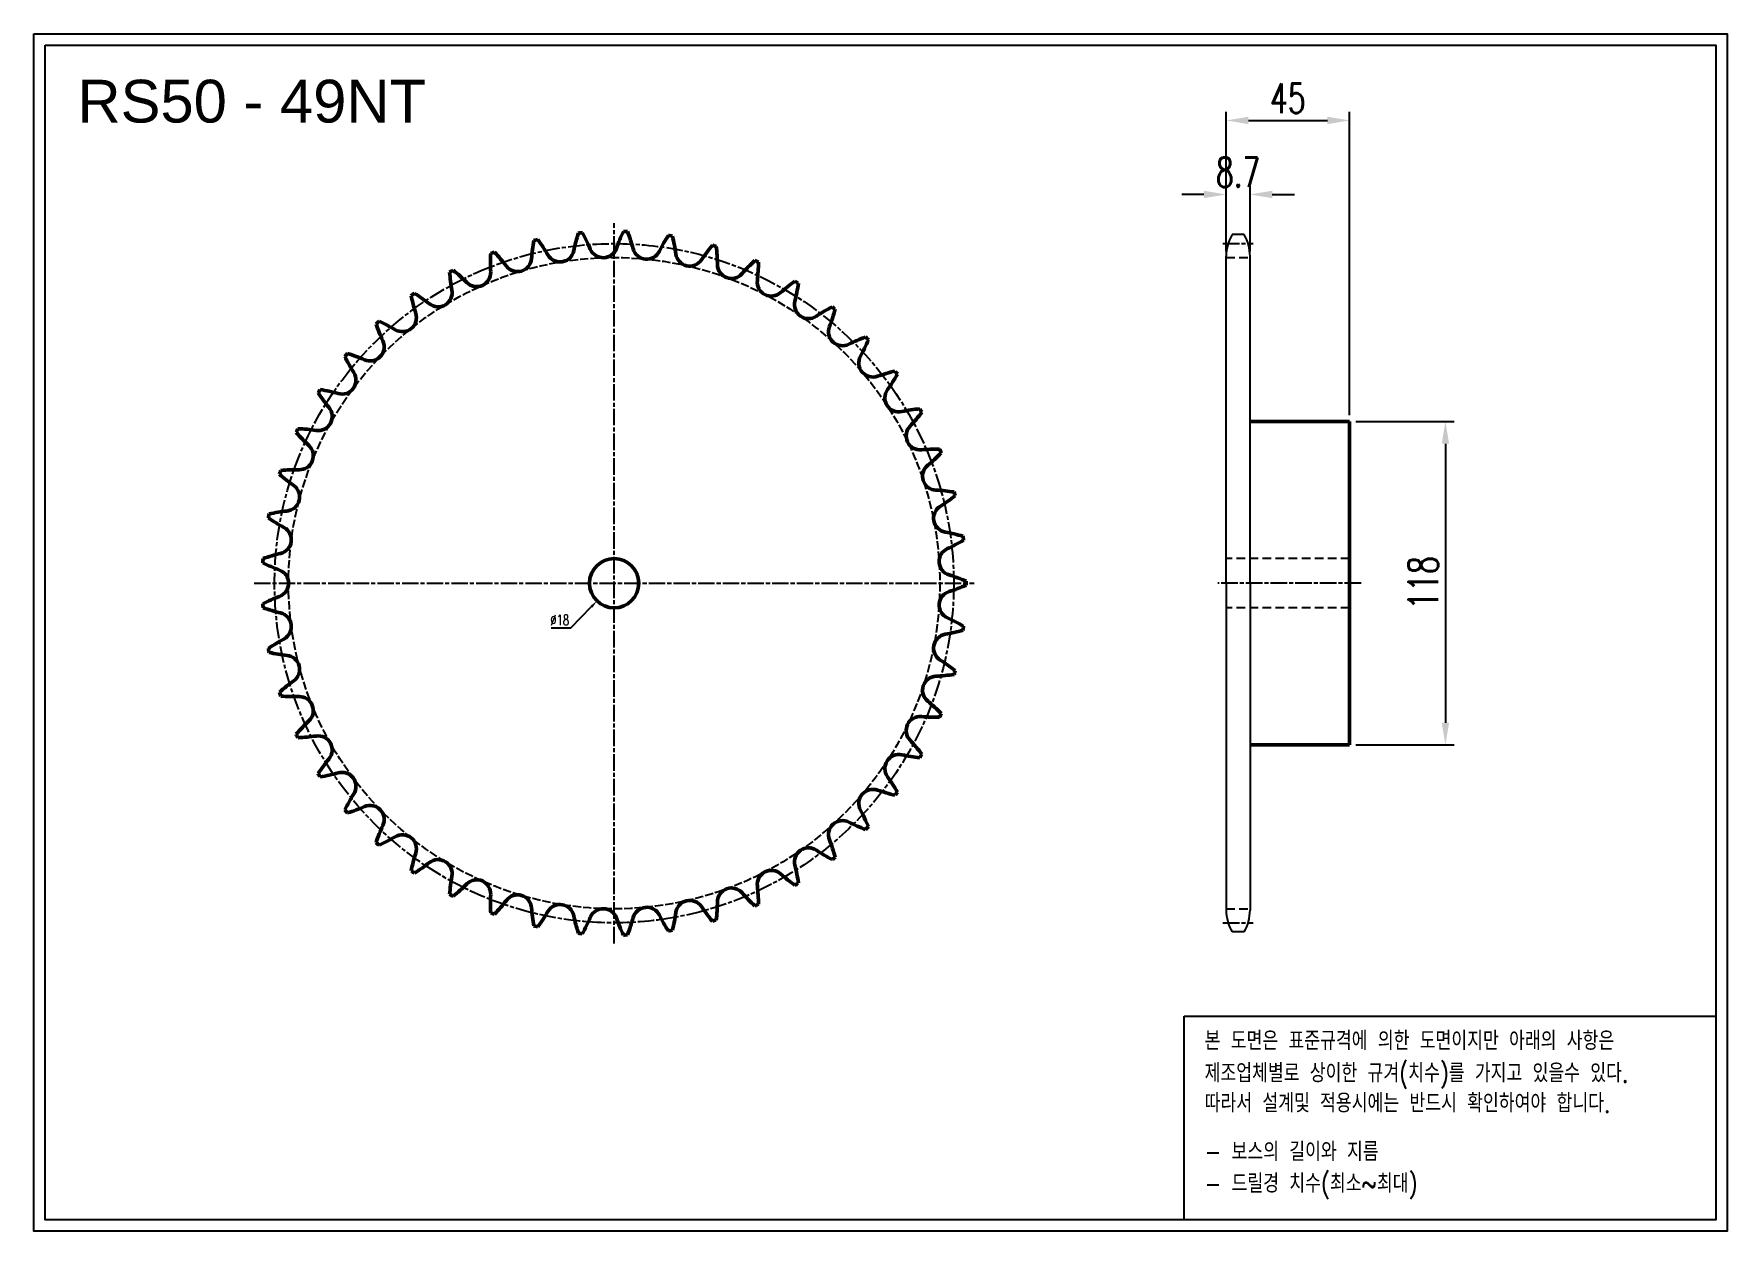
# Model space of a CAD drawing. Header units: millimetres. Extents: x 7695 to 8313, y 1643 to 2080.
import ezdxf

# ---------------------------------------------------------------- set-up
doc = ezdxf.new("R2010")
doc.units = ezdxf.units.MM
for name, pattern in [('AM_ISO02W050', [7.5, 6, -1.5]), ('AM_ISO02W050x2', [3.75, 3, -0.75]), ('AM_ISO08W050', [18, 12, -1.5, 3, -1.5]), ('AM_ISO08W050x2', [9, 6, -0.75, 1.5, -0.75]), ('HIDDEN', [9.525, 6.35, -3.175])]:
    doc.linetypes.add(name, pattern=pattern)
for name, color, linetype, lineweight in [('22', 30, 'AM_ISO08W050', 25), ('AM_0N', 7, 'Continuous', 50), ('AM_3N', 6, 'AM_ISO02W050', 25), ('VIS', 7, 'Continuous', 50)]:
    doc.layers.add(name, color=color, linetype=linetype, lineweight=lineweight)
doc.layers.add('HL', color=2, linetype='HIDDEN')
doc.layers.add('S-DIM', color=7, linetype='Continuous')
doc.styles.add('HAN', font='ROMANS.shx', dxfattribs={"width": 0.7, "bigfont": 'whgtxt.shx'})
doc.styles.add('HSG', font='SIMPLEX.shx', dxfattribs={"width": 0.7, "bigfont": 'HSG.shx'})
doc.styles.get("Standard").update_dxf_attribs({"font": 'arial.ttf'})
doc.dimstyles.new('APP23', dxfattribs={"dimscale": 4.5, "dimtxt": 2.4, "dimasz": 1.8, "dimexe": 0.7, "dimexo": 0.5, "dimgap": 0.6, "dimtad": 1, "dimtoh": 1, "dimdec": 1, "dimrnd": 0.01, "dimzin": 9, "dimdsep": 46, "dimtxsty": 'HSG', "dimcen": 0, "dimclrd": 1, "dimclre": 1, "dimclrt": 256, "dimazin": 2, "dimtp": 1, "dimtm": 1, "dimtfac": 0.5, "dimtdec": 1, "dimtix": 1, "dimtofl": 0, "dimtmove": 0, "dimatfit": 3, "dimfxl": 0, "dimtvp": 1, "dimtolj": 2, "dimlwd": -1, "dimlwe": -1, "dimarcsym": 0})
doc.dimstyles.new('APP4', dxfattribs={"dimscale": 1.6, "dimtxt": 2.4, "dimasz": 1.8, "dimexe": 0.7, "dimexo": 0.5, "dimgap": 0.6, "dimtad": 1, "dimtoh": 1, "dimdec": 1, "dimrnd": 0.01, "dimzin": 9, "dimdsep": 46, "dimtxsty": 'HSG', "dimcen": 0, "dimclrd": 1, "dimclre": 1, "dimclrt": 256, "dimazin": 2, "dimtp": 1, "dimtm": 1, "dimtfac": 0.5, "dimtdec": 1, "dimtofl": 0, "dimtmove": 0, "dimatfit": 3, "dimfxl": 0, "dimtvp": 1, "dimtolj": 2, "dimlwd": -1, "dimlwe": -1, "dimarcsym": 0})

# ---------------------------------------------------------------- blocks, each defined once
blk = doc.blocks.new('*D1')
at = {"layer": 'Defpoints', "color": 0, "transparency": 16777216}
for p in [(7912.78, 1886.23), (7900.26, 1873.29)]:
    blk.add_point(p, dxfattribs=at)
at = {"layer": 'S-DIM', "color": 1, "transparency": 16777216}
for p, q in [((7890.77, 1863.48), (7898.26, 1871.22)), ((7883.54, 1863.48), (7890.77, 1863.48))]:
    blk.add_line(p, q, dxfattribs=at)
blk.add_solid([(7897.92, 1871.56), (7898.61, 1870.89), (7900.26, 1873.29)], dxfattribs=at)
at = {"layer": 'S-DIM', "transparency": 16777216, "insert": (7886.67, 1866.36), "char_height": 3.84, "attachment_point": 5, "style": 'HSG'}
blk.add_mtext('\\A2;∅18', dxfattribs=at)
blk = doc.blocks.new('*D2')
at = {"layer": 'Defpoints', "color": 0, "transparency": 16777216}
for p in [(8138.51, 2021.59), (8129.81, 1998.56), (8138.51, 1998.56)]:
    blk.add_point(p, dxfattribs=at)
at = {"layer": 'S-DIM', "color": 1, "transparency": 16777216}
for p, q in [((8121.71, 2021.59), (8113.61, 2021.59)), ((8129.81, 2000.81), (8129.81, 2024.74)), ((8138.51, 2000.81), (8138.51, 2024.74)), ((8146.61, 2021.59), (8154.71, 2021.59))]:
    blk.add_line(p, q, dxfattribs=at)
for points in [[(8121.71, 2022.94), (8121.71, 2020.24), (8129.81, 2021.59)], [(8146.61, 2022.94), (8146.61, 2020.24), (8138.51, 2021.59)]]:
    blk.add_solid(points, dxfattribs=at)
at = {"layer": 'S-DIM', "transparency": 16777216, "insert": (8134.16, 2029.69), "char_height": 10.8, "attachment_point": 5, "style": 'HSG'}
blk.add_mtext('\\A2;8.7', dxfattribs=at)
blk = doc.blocks.new('*D3')
at = {"layer": 'Defpoints', "color": 0, "transparency": 16777216}
for p in [(8174.81, 2048.59), (8129.81, 1998.56), (8174.81, 1938.76)]:
    blk.add_point(p, dxfattribs=at)
at = {"layer": 'S-DIM', "color": 1, "transparency": 16777216}
for p, q in [((8129.81, 2000.81), (8129.81, 2051.74)), ((8174.81, 1941.01), (8174.81, 2051.74)), ((8137.91, 2048.59), (8166.71, 2048.59))]:
    blk.add_line(p, q, dxfattribs=at)
for points in [[(8137.91, 2049.94), (8137.91, 2047.24), (8129.81, 2048.59)], [(8166.71, 2049.94), (8166.71, 2047.24), (8174.81, 2048.59)]]:
    blk.add_solid(points, dxfattribs=at)
at = {"layer": 'S-DIM', "transparency": 16777216, "insert": (8152.31, 2056.69), "char_height": 10.8, "attachment_point": 5, "style": 'HSG'}
blk.add_mtext('\\A2;45', dxfattribs=at)
blk = doc.blocks.new('*D4')
at = {"layer": 'Defpoints', "color": 0, "transparency": 16777216}
for p in [(8174.81, 1938.76), (8174.81, 1820.76), (8209.79, 1820.76)]:
    blk.add_point(p, dxfattribs=at)
at = {"layer": 'S-DIM', "color": 1, "transparency": 16777216}
for p, q in [((8177.06, 1938.76), (8212.94, 1938.76)), ((8209.79, 1930.66), (8209.79, 1828.86)), ((8177.06, 1820.76), (8212.94, 1820.76))]:
    blk.add_line(p, q, dxfattribs=at)
for points in [[(8208.44, 1930.66), (8211.14, 1930.66), (8209.79, 1938.76)], [(8208.44, 1828.86), (8211.14, 1828.86), (8209.79, 1820.76)]]:
    blk.add_solid(points, dxfattribs=at)
at = {"layer": 'S-DIM', "transparency": 16777216, "insert": (8201.69, 1879.92), "char_height": 10.8, "attachment_point": 5, "rotation": 90, "style": 'HSG'}
blk.add_mtext('\\A2;118', dxfattribs=at)

msp = doc.modelspace()

# ---------------------------------------------------------------- linework, layer by layer
for p, q in [((8136.38, 2006.96), (8131.93, 2006.96)), ((8129.81, 1879.76), (8129.81, 1999.02)), ((8138.51, 1879.76), (8138.51, 1999.02)), ((8129.81, 1879.76), (8129.81, 1760.5)), ((8138.51, 1879.76), (8138.51, 1760.5)), ((8136.38, 1752.56), (8131.93, 1752.56))]:
    msp.add_line(p, q)
for points in [[(7694.81, 2080.18), (8312.57, 2080.18), (8312.57, 1643.38), (7694.81, 1643.38)], [(7698.97, 2076.02), (8308.41, 2076.02), (8308.41, 1647.54), (7698.97, 1647.54)]]:
    msp.add_lwpolyline(points, close=True)
at = {"color": 6}
msp.add_lwpolyline([(8114.44, 1721.85), (8308.41, 1721.85), (8308.41, 1647.54), (8114.44, 1647.54)], close=True, dxfattribs=at)
for centre, start, end in [((8145.68, 1999.02), 150, 180), ((8122.63, 1999.02), 0, 30), ((8145.68, 1760.5), 180, 210), ((8122.63, 1760.5), 330, 0)]:
    msp.add_arc(centre, 15.87, start, end)
at = {"layer": '22', "linetype": 'AM_ISO08W050x2'}
for p, q in [((7906.52, 1748.36), (7906.52, 2011.16)), ((8128.63, 2003.65), (8139.69, 2003.65)), ((7775.13, 1879.76), (8037.92, 1879.76)), ((8179.02, 1879.76), (8126.78, 1879.76)), ((8128.63, 1755.87), (8139.69, 1755.87))]:
    msp.add_line(p, q, dxfattribs=at)
msp.add_circle((7906.52, 1879.76), 123.89, dxfattribs=at)
at = {"layer": 'AM_0N'}
for centre, radius, start, end in [((7966.16, 1981.63), 62.18, 154.79353, 160.91837), ((7906.52, 1879.76), 128.4, 87.83533, 88.4912), ((7853.53, 1985.24), 62.18, 15.40816, 21.533), ((7938.37, 1993.43), 62.18, 169.48741, 175.61224), ((7906.52, 1879.76), 128.4, 102.52921, 103.18508), ((7828.51, 1968.35), 62.18, 30.10204, 36.22688), ((7952.65, 1988.42), 62.18, 162.14047, 168.26531), ((7906.52, 1879.76), 128.4, 95.18227, 95.83814), ((7840.48, 1977.6), 62.18, 22.7551, 28.87994), ((7902.55, 2003.64), 5.13, 202.7551, 340.91837), ((7918.43, 2003.13), 5.13, 195.40816, 333.57143), ((7978.7, 1973.17), 62.18, 147.44659, 153.57143), ((7906.52, 1879.76), 128.4, 80.48839, 81.14426), ((7867.46, 1991.15), 62.18, 8.06122, 14.18606), ((7990.05, 1963.17), 62.18, 140.09965, 146.22449), ((7906.52, 1879.76), 128.4, 73.14145, 73.79732), ((7882.02, 1995.23), 62.18, 0.71429, 6.83912), ((7923.58, 1996.57), 62.18, 176.83435, 182.95918), ((7906.52, 1879.76), 128.4, 109.87615, 110.53202), ((7817.82, 1957.65), 62.18, 37.44898, 43.57382), ((7871.26, 1998.58), 5.13, 217.44898, 355.61224), ((7886.74, 2002.11), 5.13, 210.10204, 348.26531), ((7934.1, 2000.59), 5.13, 188.06122, 326.22449), ((7949.33, 1996.07), 5.13, 180.71429, 318.87755), ((8000.03, 1951.8), 62.18, 132.75271, 138.87755), ((7906.52, 1879.76), 128.4, 65.79452, 66.45038), ((7896.99, 1997.42), 62.18, 353.36735, 359.49218), ((7906.52, 1879.76), 128.4, 117.22309, 117.87895), ((7908.5, 1997.79), 62.18, 184.18129, 190.30612), ((7808.59, 1945.67), 62.18, 44.79592, 50.92075), ((7856.36, 1993.09), 5.13, 224.79592, 2.95918), ((7963.85, 1989.64), 5.13, 173.36735, 311.53061), ((8008.48, 1939.26), 62.18, 125.40578, 131.53061), ((7906.52, 1879.76), 128.4, 58.44758, 59.10344), ((7906.52, 1879.76), 128.4, 124.57003, 125.22589), ((7893.39, 1997.07), 62.18, 191.52823, 197.65306), ((7800.97, 1932.6), 62.18, 52.14286, 58.26769), ((7842.28, 1985.75), 5.13, 232.14286, 10.30612), ((7912.12, 1997.67), 62.18, 346.02041, 352.14524), ((7829.25, 1976.66), 5.13, 239.4898, 17.65306), ((7977.43, 1981.41), 5.13, 166.02041, 304.18367), ((8015.25, 1925.73), 62.18, 118.05884, 124.18367), ((7927.15, 1995.99), 62.18, 338.67347, 344.79831), ((7906.52, 1879.76), 128.4, 51.10064, 51.75651), ((7906.52, 1879.76), 128.4, 131.91696, 132.57283), ((7878.5, 1994.43), 62.18, 198.87516, 205), ((7795.08, 1918.67), 62.18, 59.4898, 65.61463), ((7989.85, 1971.51), 5.13, 158.67347, 296.83673), ((7817.49, 1965.98), 5.13, 246.83673, 25), ((8020.24, 1911.45), 62.18, 110.7119, 116.83673), ((7941.84, 1992.4), 62.18, 331.32653, 337.45137), ((7906.52, 1879.76), 128.4, 43.7537, 44.40957), ((7906.52, 1879.76), 128.4, 139.2639, 139.91977), ((7864.06, 1989.9), 62.18, 206.2221, 212.34694), ((7791.02, 1904.1), 62.18, 66.83673, 72.96157), ((8000.9, 1960.1), 5.13, 151.32653, 289.4898), ((7807.2, 1953.89), 5.13, 254.18367, 32.34694), ((8023.35, 1896.65), 62.18, 103.36496, 109.4898), ((7955.95, 1986.96), 62.18, 323.97959, 330.10443), ((7906.52, 1879.76), 128.4, 36.40676, 37.06263), ((7906.52, 1879.76), 128.4, 146.61084, 147.26671), ((7850.33, 1983.57), 62.18, 213.56904, 219.69388), ((7788.85, 1889.13), 62.18, 74.18367, 80.30851), ((8010.4, 1947.37), 5.13, 143.97959, 282.14286), ((7798.53, 1940.58), 5.13, 261.53061, 39.69388), ((8024.55, 1881.57), 62.18, 96.01802, 102.14286), ((7969.26, 1979.76), 62.18, 316.63265, 322.75749), ((7906.52, 1879.76), 128.4, 29.05982, 29.71569), ((7906.52, 1879.76), 128.4, 153.95778, 154.61365), ((7837.51, 1975.53), 62.18, 220.91598, 227.04082), ((7788.62, 1874), 62.18, 81.53061, 87.65545), ((8018.19, 1933.54), 5.13, 136.63265, 274.79592), ((7791.64, 1926.27), 5.13, 268.87755, 47.04082), ((8023.82, 1866.46), 62.18, 88.67108, 94.79592), ((7906.52, 1879.76), 128.4, 21.71288, 22.36875), ((8024.15, 1918.81), 5.13, 129.28571, 267.44898), ((7981.53, 1970.91), 62.18, 309.28571, 315.41055), ((7906.52, 1879.76), 128.4, 161.30472, 161.96059), ((7825.83, 1965.92), 62.18, 228.26292, 234.38776), ((7790.33, 1858.97), 62.18, 88.87755, 95.00239), ((7786.64, 1911.2), 5.13, 276.22449, 54.38776), ((8021.15, 1851.57), 62.18, 81.32414, 87.44898), ((7992.57, 1960.57), 62.18, 301.93878, 308.06361), ((7906.52, 1879.76), 128.4, 14.36594, 15.02181), ((7906.52, 1879.76), 128.4, 168.65166, 169.30753), ((7815.48, 1954.89), 62.18, 235.60986, 241.73469), ((7793.94, 1844.28), 62.18, 96.22449, 102.34933), ((8028.18, 1903.45), 5.13, 121.93878, 260.10204), ((7783.6, 1895.61), 5.13, 283.57143, 61.73469), ((8016.61, 1837.14), 62.18, 73.9772, 80.10204), ((7906.52, 1879.76), 128.4, 7.01901, 7.67487), ((7799.4, 1830.18), 62.18, 103.57143, 109.69626), ((8030.21, 1887.7), 5.13, 114.59184, 252.7551), ((8002.2, 1948.91), 62.18, 294.59184, 300.71667), ((7906.52, 1879.76), 128.4, 175.9986, 176.65446), ((7806.62, 1942.63), 62.18, 242.9568, 249.08163), ((7782.59, 1879.76), 5.13, 290.91837, 69.08163), ((8010.25, 1823.42), 62.18, 66.63027, 72.7551), ((8010.25, 1936.1), 62.18, 287.2449, 293.36973), ((7906.52, 1879.76), 128.4, 359.67207, 0.32793), ((7806.62, 1816.89), 62.18, 110.91837, 117.0432), ((7906.52, 1879.76), 128.4, 183.34554, 184.0014), ((8030.21, 1871.82), 5.13, 107.2449, 245.40816), ((7799.4, 1929.34), 62.18, 250.30374, 256.42857), ((7783.6, 1863.91), 5.13, 298.26531, 76.42857), ((8002.2, 1810.62), 62.18, 59.28333, 65.40816), ((8028.18, 1856.07), 5.13, 99.89796, 238.06122), ((8016.61, 1922.38), 62.18, 279.89796, 286.0228), ((7906.52, 1879.76), 128.4, 352.32513, 352.98099), ((7815.48, 1804.63), 62.18, 118.26531, 124.39014), ((7906.52, 1879.76), 128.4, 190.69247, 191.34834), ((7793.94, 1915.24), 62.18, 257.65067, 263.77551), ((7786.64, 1848.32), 5.13, 305.61224, 83.77551), ((7992.57, 1798.95), 62.18, 51.93639, 58.06122), ((7906.52, 1879.76), 128.4, 344.97819, 345.63406), ((7825.83, 1793.6), 62.18, 125.61224, 131.73708), ((8024.15, 1840.71), 5.13, 92.55102, 230.71429), ((8021.15, 1907.95), 62.18, 272.55102, 278.67586), ((7906.52, 1879.76), 128.4, 198.03941, 198.69528), ((7790.33, 1900.55), 62.18, 264.99761, 271.12245), ((7791.64, 1833.25), 5.13, 312.95918, 91.12245), ((7981.53, 1788.61), 62.18, 44.58945, 50.71429), ((7837.51, 1783.99), 62.18, 132.95918, 139.08402), ((8018.19, 1825.99), 5.13, 85.20408, 223.36735), ((8023.82, 1893.06), 62.18, 265.20408, 271.32892), ((7906.52, 1879.76), 128.4, 337.63125, 338.28712), ((7906.52, 1879.76), 128.4, 205.38635, 206.04222), ((7788.62, 1885.52), 62.18, 272.34455, 278.46939), ((7798.53, 1818.94), 5.13, 320.30612, 98.46939), ((7969.26, 1779.77), 62.18, 37.24251, 43.36735), ((8010.4, 1812.15), 5.13, 77.85714, 216.02041), ((8024.55, 1877.95), 62.18, 257.85714, 263.98198), ((7906.52, 1879.76), 128.4, 330.28431, 330.94018), ((7850.33, 1775.95), 62.18, 140.30612, 146.43096), ((7906.52, 1879.76), 128.4, 212.73329, 213.38916), ((7788.85, 1870.39), 62.18, 279.69149, 285.81633), ((7807.2, 1805.63), 5.13, 327.65306, 105.81633), ((8000.9, 1799.42), 5.13, 70.5102, 208.67347), ((8023.35, 1862.87), 62.18, 250.5102, 256.63504), ((7955.95, 1772.56), 62.18, 29.89557, 36.02041), ((7864.06, 1769.62), 62.18, 147.65306, 153.7779), ((7791.02, 1855.42), 62.18, 287.03843, 293.16327), ((7817.49, 1793.54), 5.13, 335, 113.16327), ((7906.52, 1879.76), 128.4, 322.93737, 323.59324), ((7906.52, 1879.76), 128.4, 220.08023, 220.7361), ((7989.85, 1788.01), 5.13, 63.16327, 201.32653), ((8020.24, 1848.07), 62.18, 243.16327, 249.2881), ((7941.84, 1767.12), 62.18, 22.54863, 28.67347), ((7878.5, 1765.09), 62.18, 155, 161.12484), ((7795.08, 1840.85), 62.18, 294.38537, 300.5102), ((7829.25, 1782.86), 5.13, 342.34694, 120.5102), ((7927.15, 1763.53), 62.18, 15.20169, 21.32653), ((7906.52, 1879.76), 128.4, 315.59043, 316.2463), ((7906.52, 1879.76), 128.4, 227.42717, 228.08304), ((7893.39, 1762.45), 62.18, 162.34694, 168.47177), ((7977.43, 1778.11), 5.13, 55.81633, 193.97959), ((8015.25, 1833.79), 62.18, 235.81633, 241.94116), ((7906.52, 1879.76), 128.4, 308.24349, 308.89936), ((7906.52, 1879.76), 128.4, 234.77411, 235.42997), ((7800.97, 1826.92), 62.18, 301.73231, 307.85714), ((7842.28, 1773.78), 5.13, 349.69388, 127.85714), ((7963.85, 1769.88), 5.13, 48.46939, 186.63265), ((8008.48, 1820.27), 62.18, 228.46939, 234.59422), ((7912.12, 1761.85), 62.18, 7.85476, 13.97959), ((7908.5, 1761.73), 62.18, 169.69388, 175.81871), ((7808.59, 1813.86), 62.18, 309.07925, 315.20408), ((7856.36, 1766.43), 5.13, 357.04082, 135.20408), ((7949.33, 1763.45), 5.13, 41.12245, 179.28571), ((8000.03, 1807.72), 62.18, 221.12245, 227.24729), ((7896.99, 1762.1), 62.18, 0.50782, 6.63265), ((7906.52, 1879.76), 128.4, 300.89656, 301.55242), ((7906.52, 1879.76), 128.4, 242.12105, 242.77691), ((7923.58, 1762.95), 62.18, 177.04082, 183.16565), ((7817.82, 1801.87), 62.18, 316.42618, 322.55102), ((7871.26, 1760.94), 5.13, 4.38776, 142.55102), ((7938.37, 1766.09), 62.18, 184.38776, 190.51259), ((7886.74, 1757.41), 5.13, 11.73469, 149.89796), ((7902.55, 1755.89), 5.13, 19.08163, 157.2449), ((7918.43, 1756.39), 5.13, 26.42857, 164.59184), ((7934.1, 1758.93), 5.13, 33.77551, 171.93878), ((7990.05, 1796.35), 62.18, 213.77551, 219.90035), ((7882.02, 1764.29), 62.18, 353.16088, 359.28571), ((7906.52, 1879.76), 128.4, 293.54962, 294.20548), ((7906.52, 1879.76), 128.4, 249.46798, 250.12385), ((7906.52, 1879.76), 128.4, 256.81492, 257.47079), ((7828.51, 1791.17), 62.18, 323.77312, 329.89796), ((7952.65, 1771.1), 62.18, 191.73469, 197.85953), ((7840.48, 1781.92), 62.18, 331.12006, 337.2449), ((7966.16, 1777.89), 62.18, 199.08163, 205.20647), ((7853.53, 1774.28), 62.18, 338.467, 344.59184), ((7978.7, 1786.35), 62.18, 206.42857, 212.55341), ((7867.46, 1768.37), 62.18, 345.81394, 351.93878), ((7906.52, 1879.76), 128.4, 286.20268, 286.85855), ((7906.52, 1879.76), 128.4, 264.16186, 264.81773), ((7906.52, 1879.76), 128.4, 271.5088, 272.16467), ((7906.52, 1879.76), 128.4, 278.85574, 279.51161)]:
    msp.add_arc(centre, radius, start, end, dxfattribs=at)
at = {"layer": 'AM_3N', "linetype": 'AM_ISO02W050x2'}
msp.add_circle((7906.52, 1879.76), 118.81, dxfattribs=at)
at = {"layer": 'HL', "ltscale": 0.5}
for p, q in [((8129.81, 1998.56), (8138.51, 1998.56)), ((8174.81, 1888.76), (8129.81, 1888.76)), ((8174.81, 1870.76), (8129.81, 1870.76)), ((8129.81, 1760.96), (8138.51, 1760.96))]:
    msp.add_line(p, q, dxfattribs=at)
at = {"layer": 'VIS'}
for p, q in [((8174.81, 1938.76), (8138.51, 1938.76)), ((8174.81, 1938.76), (8174.81, 1820.76)), ((8174.81, 1820.76), (8138.51, 1820.76))]:
    msp.add_line(p, q, dxfattribs=at)
msp.add_circle((7906.52, 1879.76), 9, dxfattribs=at)

# ---------------------------------------------------------------- texts
msp.add_text('RS50 - 49NT', height=15.6).set_placement((7710.72, 2047.83))
at = {"color": 6, "style": 'HAN', "width": 0.8}
for s, p in [('본 도면은 표준규격에 의한 도면이지만 아래의 사항은', (8121.94, 1709.46)), ('제조업체별로 상이한 규겨(치수)를 가지고 있을수 있다.', (8121.94, 1697.64)), ('따라서 설계및 적용시에는 반드시 확인하여야 합니다.', (8121.94, 1686.67)), ('- 보스의 길이와 지름', (8121.94, 1668.98)), ('- 드릴경 치수(최소~최대)', (8121.94, 1657.37))]:
    msp.add_text(s, height=6.82, dxfattribs=at).set_placement(p)

# ---------------------------------------------------------------- dimensions: what is measured, and where the dimension line sits
at = {"layer": 'S-DIM'}
dim = msp.add_linear_dim(base=(8174.81, 2048.59), p1=(8129.81, 1998.56), p2=(8174.81, 1938.76), dimstyle='APP23', dxfattribs=at)
dim.commit()
dim.dimension.update_dxf_attribs({"geometry": '*D3', "text_midpoint": (8152.31, 2056.69)})
dim = msp.add_linear_dim(base=(8138.51, 2021.59), p1=(8129.81, 1998.56), p2=(8138.51, 1998.56), dimstyle='APP23', dxfattribs=at)
dim.commit()
dim.dimension.update_dxf_attribs({"geometry": '*D2', "text_midpoint": (8134.16, 2021.59), "dimtype": 128})
dim = msp.add_linear_dim(base=(8209.79, 1820.76), p1=(8174.81, 1938.76), p2=(8174.81, 1820.76), angle=90, dimstyle='APP23', dxfattribs=at)
dim.commit()
dim.dimension.update_dxf_attribs({"geometry": '*D4', "text_midpoint": (8209.79, 1879.92), "dimtype": 128})
at = {"layer": 'S-DIM', "color": 3}
dim = msp.add_diameter_dim_2p(p1=(7912.78, 1886.23), p2=(7900.26, 1873.29), dimstyle='APP4', dxfattribs=at)
dim.commit()
dim.dimension.update_dxf_attribs({"geometry": '*D1', "text_midpoint": (7886.67, 1863.48), "dimtype": 131})

doc.saveas('drawing.dxf')
